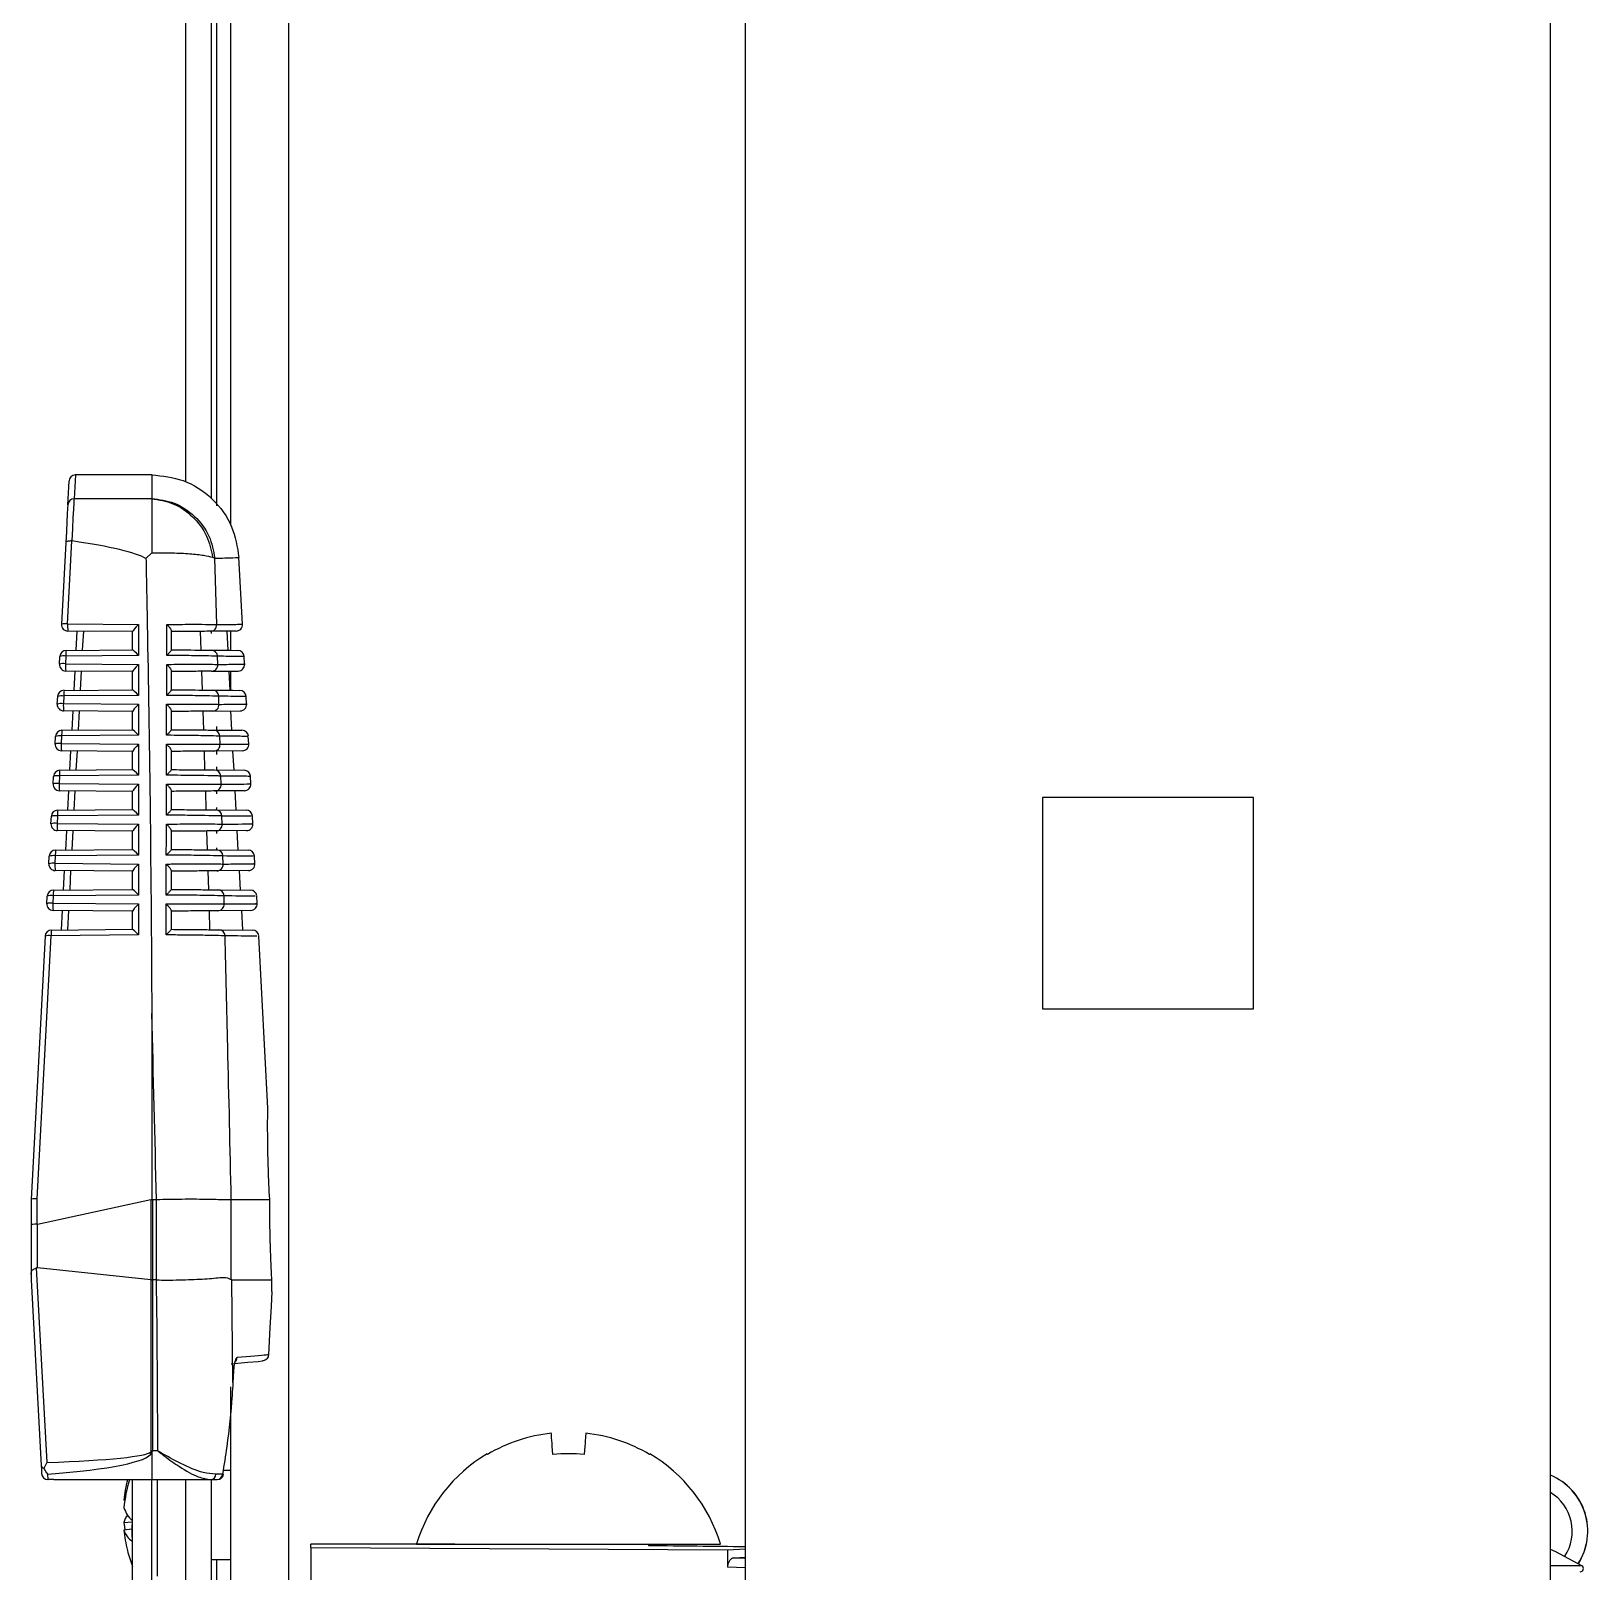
# Model space of a CAD drawing. Extents: x 11 to 120, y 2 to 94.
# Drawn here: x 89.177 to 91.594, y 43.901 to 46.293 of the extents above; entities that cross this region are included whole.
import ezdxf

# ---------------------------------------------------------------- set-up
doc = ezdxf.new("R2010")
doc.units = 0
doc.header["$MEASUREMENT"] = 0
doc.layers.add('OBJECT', color=7, linetype='CONTINUOUS')

msp = doc.modelspace()

# ---------------------------------------------------------------- linework, layer by layer
at = {"layer": 'OBJECT'}
for p, q in [((89.4163, 50.1389), (89.4163, 45.5926)), ((89.4563, 50.1389), (89.4563, 45.5674)), ((89.4863, 50.0489), (89.4863, 45.5258)), ((89.5763, 50.0489), (89.5763, 43.7039)), ((89.4651, 45.5558), (89.4651, 49.6949)), ((90.2863, 39.7263), (90.2863, 48.6989)), ((91.5363, 39.7263), (91.5363, 48.6989)), ((89.3646, 45.6039), (89.2456, 45.6039)), ((89.3642, 45.5668), (89.2437, 45.5668)), ((89.3642, 45.5673), (89.3642, 45.5668)), ((89.2306, 45.4989), (89.2239, 45.3719)), ((89.2333, 45.3726), (89.2401, 45.5013)), ((89.2401, 45.5013), (89.2405, 45.5013)), ((89.3642, 45.4831), (89.3551, 45.474)), ((89.4586, 45.4759), (89.462, 45.4745)), ((89.4649, 45.3716), (89.462, 45.4745)), ((89.5049, 45.3719), (89.4995, 45.4759)), ((89.2333, 45.3726), (89.3437, 45.3717)), ((89.3342, 45.3605), (89.2338, 45.3614)), ((89.2468, 45.3315), (89.2484, 45.3613)), ((89.2578, 45.3612), (89.2562, 45.3316)), ((89.3342, 45.3323), (89.3342, 45.3607)), ((89.3437, 45.3717), (89.3437, 45.3236)), ((89.3942, 45.3618), (89.3942, 45.332)), ((89.4408, 45.3319), (89.4399, 45.3609)), ((89.4563, 45.3611), (89.4563, 45.3574)), ((89.4805, 45.3613), (89.482, 45.3315)), ((89.4863, 45.3613), (89.4863, 45.3315)), ((89.2311, 45.3314), (89.3342, 45.3323)), ((89.2206, 45.31), (89.2212, 45.3219)), ((89.2307, 45.3226), (89.2301, 45.3107)), ((89.2301, 45.3107), (89.3437, 45.3097)), ((89.3437, 45.3236), (89.2307, 45.3226)), ((89.3437, 45.3097), (89.3437, 45.2616)), ((89.4667, 45.3096), (89.4663, 45.3223)), ((89.5082, 45.31), (89.5075, 45.3219)), ((89.3342, 45.2985), (89.2305, 45.2994)), ((89.2435, 45.2695), (89.2451, 45.2993)), ((89.2545, 45.2992), (89.2529, 45.2696)), ((89.3342, 45.2703), (89.3342, 45.2987)), ((89.3942, 45.2997), (89.3942, 45.27)), ((89.4428, 45.2699), (89.4419, 45.2989)), ((89.457, 45.2991), (89.4983, 45.2994)), ((89.4837, 45.2993), (89.4853, 45.2695)), ((89.4863, 45.2993), (89.4863, 45.2695)), ((89.2173, 45.248), (89.218, 45.2599)), ((89.2274, 45.2606), (89.2268, 45.2487)), ((89.3437, 45.2616), (89.2274, 45.2606)), ((89.2279, 45.2693), (89.3342, 45.2703)), ((89.4684, 45.2476), (89.468, 45.2602)), ((89.5114, 45.248), (89.5108, 45.2599)), ((89.2268, 45.2487), (89.3437, 45.2477)), ((89.3342, 45.2365), (89.2272, 45.2375)), ((89.2402, 45.2075), (89.2418, 45.2373)), ((89.2512, 45.2373), (89.2497, 45.2075)), ((89.3342, 45.2083), (89.3342, 45.2367)), ((89.3437, 45.2477), (89.3437, 45.1996)), ((89.3942, 45.2376), (89.3942, 45.2081)), ((89.4448, 45.2078), (89.4438, 45.237)), ((89.4587, 45.2371), (89.5015, 45.2375)), ((89.4885, 45.2073), (89.487, 45.2375)), ((89.4651, 45.2077), (89.4651, 45.2133)), ((89.2141, 45.186), (89.2147, 45.1978)), ((89.2241, 45.1985), (89.2235, 45.1867)), ((89.3437, 45.1996), (89.2241, 45.1985)), ((89.2246, 45.2073), (89.3342, 45.2083)), ((89.4701, 45.1856), (89.4697, 45.1982)), ((89.5147, 45.1861), (89.514, 45.1979)), ((89.2235, 45.1867), (89.3437, 45.1857)), ((89.3342, 45.1745), (89.224, 45.1755)), ((89.237, 45.1454), (89.2385, 45.1754)), ((89.248, 45.1753), (89.2464, 45.1455)), ((89.3342, 45.1463), (89.3342, 45.1747)), ((89.3437, 45.1857), (89.3437, 45.1376)), ((89.3942, 45.1755), (89.3942, 45.1461)), ((89.4467, 45.1458), (89.4458, 45.175)), ((89.5048, 45.1755), (89.4604, 45.1751)), ((89.4651, 45.1696), (89.4651, 45.1751)), ((89.4918, 45.1452), (89.4902, 45.1755)), ((89.2213, 45.1453), (89.3342, 45.1463)), ((89.4617, 45.1457), (89.5074, 45.1453)), ((89.4651, 45.1457), (89.4651, 45.1505)), ((89.2108, 45.124), (89.2114, 45.1358)), ((89.2209, 45.1365), (89.2203, 45.1247)), ((89.2203, 45.1247), (89.3437, 45.1237)), ((89.3437, 45.1376), (89.2209, 45.1365)), ((89.3437, 45.1237), (89.3437, 45.0756)), ((89.4718, 45.1236), (89.4714, 45.1362)), ((89.5179, 45.1241), (89.5173, 45.1359)), ((89.3342, 45.1125), (89.2207, 45.1135)), ((89.2337, 45.0834), (89.2353, 45.1134)), ((89.2447, 45.1133), (89.2431, 45.0835)), ((89.3342, 45.0843), (89.3342, 45.1127)), ((89.3942, 45.1135), (89.3942, 45.0841)), ((89.4487, 45.0838), (89.4478, 45.113)), ((89.508, 45.1135), (89.4621, 45.1131)), ((89.4651, 45.1085), (89.4651, 45.1131)), ((89.4951, 45.0832), (89.4935, 45.1136)), ((91.0753, 45.1029), (90.7473, 45.1029)), ((90.7473, 45.1029), (90.7473, 44.7749)), ((91.0753, 44.7749), (91.0753, 45.1029)), ((89.2075, 45.0621), (89.2081, 45.0738)), ((89.2176, 45.0745), (89.217, 45.0628)), ((89.3437, 45.0756), (89.2176, 45.0745)), ((89.218, 45.0833), (89.3342, 45.0843)), ((89.4634, 45.0837), (89.5106, 45.0833)), ((89.4651, 45.0837), (89.4651, 45.0876)), ((89.4734, 45.0617), (89.4731, 45.0742)), ((89.5212, 45.0622), (89.5205, 45.0739)), ((89.217, 45.0628), (89.3437, 45.0617)), ((89.3342, 45.0505), (89.2174, 45.0515)), ((89.2304, 45.0214), (89.232, 45.0514)), ((89.2414, 45.0513), (89.2398, 45.0215)), ((89.3342, 45.0223), (89.3342, 45.0507)), ((89.3437, 45.0617), (89.3437, 45.0136)), ((89.3942, 45.0514), (89.3942, 45.0221)), ((89.4506, 45.0218), (89.4497, 45.051)), ((89.5113, 45.0516), (89.4637, 45.0511)), ((89.4651, 45.0473), (89.4651, 45.0511)), ((89.4983, 45.0212), (89.4967, 45.0516)), ((89.2148, 45.0212), (89.3342, 45.0223)), ((89.465, 45.0217), (89.5139, 45.0212)), ((89.4651, 45.0217), (89.4651, 45.025)), ((89.2042, 45.0001), (89.2049, 45.0118)), ((89.2143, 45.0125), (89.2137, 45.0008)), ((89.2137, 45.0008), (89.3437, 44.9997)), ((89.3437, 45.0136), (89.2143, 45.0125)), ((89.3437, 44.9997), (89.3437, 44.9516)), ((89.475, 44.9997), (89.4747, 45.0122)), ((89.5244, 45.0002), (89.5238, 45.0119)), ((89.3342, 44.9885), (89.2141, 44.9896)), ((89.2271, 44.9593), (89.2287, 44.9894)), ((89.2381, 44.9894), (89.2366, 44.9594)), ((89.3342, 44.9603), (89.3342, 44.9887)), ((89.3942, 44.9893), (89.3942, 44.9602)), ((89.4525, 44.9598), (89.4516, 44.989)), ((89.5145, 44.9896), (89.4653, 44.9891)), ((89.5, 44.9895), (89.5016, 44.9593)), ((89.201, 44.9381), (89.2016, 44.9497)), ((89.211, 44.9504), (89.2104, 44.9388)), ((89.3437, 44.9516), (89.211, 44.9504)), ((89.2115, 44.9592), (89.3342, 44.9603)), ((89.4666, 44.9596), (89.5172, 44.9592)), ((89.4766, 44.9377), (89.4763, 44.9502)), ((89.5277, 44.9382), (89.527, 44.9499)), ((89.2104, 44.9388), (89.3437, 44.9377)), ((89.3342, 44.9265), (89.2109, 44.9276)), ((89.2239, 44.8973), (89.2254, 44.9275)), ((89.2349, 44.9274), (89.2333, 44.8974)), ((89.3342, 44.8983), (89.3342, 44.9267)), ((89.3437, 44.9377), (89.3437, 44.8896)), ((89.3942, 44.9273), (89.3942, 44.8982)), ((89.4544, 44.8978), (89.4535, 44.927)), ((89.5178, 44.9276), (89.4669, 44.9272)), ((89.5032, 44.9275), (89.5048, 44.8973)), ((89.2082, 44.8972), (89.3342, 44.8983)), ((89.4682, 44.8976), (89.5204, 44.8972)), ((89.1983, 44.8877), (89.1767, 44.4789)), ((89.1862, 44.4799), (89.2078, 44.8884)), ((89.3437, 44.8896), (89.2078, 44.8884)), ((89.5443, 44.6204), (89.5303, 44.8879)), ((89.3642, 44.7675), (89.3642, 44.479)), ((90.7473, 44.7749), (91.0753, 44.7749)), ((89.1767, 44.4789), (89.1767, 44.4397)), ((89.1767, 44.4789), (89.1767, 44.4789)), ((89.1862, 44.4403), (89.1862, 44.4799)), ((89.1865, 44.4404), (89.3627, 44.4786)), ((89.3627, 44.4786), (89.3627, 44.3541)), ((89.3658, 44.4789), (89.371, 44.4789)), ((89.3658, 44.3539), (89.3658, 44.4789)), ((89.371, 44.4789), (89.371, 44.3539)), ((89.4876, 44.3544), (89.4876, 44.4789)), ((89.4876, 44.4789), (89.4876, 44.4789)), ((89.4876, 44.4789), (89.5472, 44.4789)), ((89.1767, 44.4397), (89.1767, 44.3622)), ((89.1865, 44.3727), (89.1865, 44.4404)), ((89.2015, 44.0704), (89.1851, 44.3725)), ((89.3627, 44.3541), (89.1865, 44.3727)), ((89.1767, 44.3622), (89.1767, 44.3539)), ((89.1767, 44.3539), (89.1924, 44.0656)), ((89.3634, 44.0884), (89.3634, 44.354)), ((89.3634, 44.354), (89.365, 44.3539)), ((89.365, 44.3539), (89.365, 44.0884)), ((89.371, 44.3539), (89.3658, 44.3539)), ((89.4882, 44.3539), (89.4876, 44.3544)), ((89.4901, 44.1947), (89.4882, 44.3539)), ((89.4882, 44.3539), (89.5506, 44.3539)), ((89.5508, 44.3361), (89.5508, 44.3361)), ((89.5454, 44.2375), (89.5454, 44.2376)), ((89.4911, 44.2128), (89.4901, 44.1947)), ((89.4863, 44.188), (89.4863, 43.8613)), ((89.3642, 44.0853), (89.3642, 44.0439)), ((89.3735, 44.0884), (89.365, 44.0884)), ((89.8848, 44.084), (89.8856, 44.083)), ((89.203, 44.044), (89.2026, 44.0523)), ((89.474, 44.0525), (89.4634, 44.0522)), ((89.4863, 44.0579), (89.4748, 44.0579)), ((89.212, 44.0439), (89.203, 44.044)), ((89.212, 44.0439), (89.3642, 44.0439)), ((89.3342, 43.8624), (89.3342, 44.0439)), ((89.3642, 44.0439), (89.4559, 44.0439)), ((89.3642, 43.8624), (89.3642, 44.0439)), ((89.373, 43.8939), (89.373, 44.0439)), ((89.4163, 44.0439), (89.4163, 43.8789)), ((89.4559, 44.0439), (89.4656, 44.0439)), ((89.4563, 44.0439), (89.4563, 43.8775)), ((89.3223, 44.0121), (89.3209, 44.0122)), ((89.3209, 43.9775), (89.3335, 43.9783)), ((89.3331, 43.9671), (89.3209, 43.9656)), ((89.6113, 43.9386), (89.6113, 43.9439)), ((89.6113, 43.9386), (90.258, 43.9346)), ((89.6113, 43.9386), (89.6113, 43.8772)), ((89.7753, 43.9439), (90.2473, 43.9439)), ((89.8863, 43.9439), (89.8863, 43.9432)), ((90.1363, 43.9412), (90.1363, 43.9439)), ((90.258, 43.9346), (90.2863, 43.9365)), ((90.258, 43.9346), (90.2584, 43.9077)), ((89.4563, 43.9199), (89.4863, 43.9199)), ((89.4651, 43.8748), (89.4651, 43.9199)), ((90.2863, 43.907), (90.2584, 43.9077)), ((90.2682, 43.9222), (90.2863, 43.9234)), ((90.2682, 43.9222), (90.2863, 43.9217)), ((91.5852, 43.9099), (91.5363, 43.9099))]:
    msp.add_line(p, q, dxfattribs=at)
at = {"layer": 'OBJECT', "flags": 128}
for points in [[(89.2456, 45.6039), (89.2451, 45.5946), (89.2437, 45.5668)], [(89.2337, 45.5575), (89.2351, 45.5852), (89.2356, 45.5944)], [(89.2337, 45.5575), (89.2334, 45.5521), (89.2329, 45.5431), (89.2323, 45.531), (89.2315, 45.5161), (89.2306, 45.4989)], [(89.2405, 45.5013), (89.2414, 45.5205), (89.2422, 45.5371), (89.2429, 45.5507), (89.2434, 45.5607), (89.2437, 45.5668)], [(89.495, 45.3614), (89.495, 45.3614), (89.485, 45.3613), (89.4552, 45.3611)], [(89.4566, 45.3317), (89.4874, 45.3315), (89.4976, 45.3314)], [(89.4583, 45.2697), (89.4902, 45.2694), (89.5009, 45.2693)], [(89.46, 45.2077), (89.4882, 45.2075), (89.5024, 45.2073), (89.5041, 45.2073)], [(89.5508, 44.3361), (89.5495, 44.3128), (89.5477, 44.28), (89.5454, 44.2376)], [(89.4876, 44.2239), (89.5132, 44.2261), (89.5295, 44.2275), (89.5363, 44.2281)], [(89.4904, 44.1947), (89.491, 44.2074), (89.4913, 44.2128)], [(89.4911, 44.2128), (89.4913, 44.2128), (89.4913, 44.2128)], [(89.4901, 44.1947), (89.4904, 44.1947), (89.4904, 44.1947)], [(89.987, 44.083), (89.9865, 44.0894), (89.9861, 44.0952), (89.9857, 44.1003), (89.9854, 44.1048), (89.9851, 44.1086), (89.9849, 44.1117), (89.9847, 44.1142), (89.9846, 44.116)], [(90.0381, 44.116), (90.038, 44.1142), (90.0378, 44.1117), (90.0376, 44.1086), (90.0373, 44.1048), (90.037, 44.1003), (90.0366, 44.0952), (90.0361, 44.0894), (90.0357, 44.083)], [(90.1371, 44.083), (90.1374, 44.0835), (90.1377, 44.0838), (90.1378, 44.0839), (90.1378, 44.084)], [(89.1924, 44.0656), (89.1927, 44.0594), (89.1929, 44.0552), (89.193, 44.0534)], [(89.3209, 43.9775), (89.3216, 43.9705), (89.3223, 43.9658)], [(91.5852, 43.9099), (91.5449, 43.9317), (91.5363, 43.9355)]]:
    msp.add_lwpolyline(points, dxfattribs=at)
at = {"layer": 'OBJECT'}
for centre, radius, start, end in [((89.2456, 45.5939), 0.01, 93.5738, 176.9774), ((89.2436, 45.5569), 0.00991, 89.4445, 176.5304), ((89.2301, 45.3525), 0.0204, 80.7206, 107.617), ((89.2339, 45.3714), 0.01, 176.9774, 269.5), ((89.2878, 45.3691), 0.0545, 176.3176, 188.1348), ((89.455, 45.371), 0.00992, 271.0607, 3.4958), ((89.4949, 45.3714), 0.01, 270.5, 3.0138), ((89.2268, 45.2905), 0.0204, 80.7219, 107.6158), ((89.2306, 45.3094), 0.01, 176.9774, 269.5), ((89.2312, 45.3214), 0.01, 90.5, 176.9774), ((89.2274, 45.3025), 0.0204, 80.7211, 107.6171), ((89.2845, 45.3071), 0.0545, 176.3175, 188.1349), ((89.2716, 45.325), 0.041, 171.0023, 183.3132), ((89.4564, 45.3218), 0.00989, 2.412, 88.9985), ((89.4568, 45.309), 0.00992, 271.0803, 3.514), ((89.4976, 45.3214), 0.01, 3.2409, 89.5), ((89.4982, 45.3094), 0.01, 270.5, 3.317), ((89.2279, 45.2594), 0.01, 90.5, 176.9774), ((89.2241, 45.2404), 0.0204, 80.7203, 107.6175), ((89.2684, 45.2629), 0.041, 171.0005, 183.3131), ((89.4582, 45.2598), 0.00989, 2.3914, 88.98), ((89.5008, 45.2593), 0.01, 3.6143, 89.5), ((89.2235, 45.2285), 0.0204, 80.7215, 107.6164), ((89.2273, 45.2475), 0.01, 176.9774, 269.5), ((89.2812, 45.2452), 0.0545, 176.3175, 188.1349), ((89.4585, 45.247), 0.00991, 271.1017, 3.5324), ((89.5014, 45.2475), 0.01, 270.5, 3.6897), ((89.2247, 45.1973), 0.01, 90.5, 176.9774), ((89.2209, 45.1784), 0.0204, 80.7217, 107.616), ((89.2651, 45.2009), 0.041, 170.999, 183.3164), ((89.4599, 45.1978), 0.00989, 2.371, 88.9615), ((89.5041, 45.1973), 0.01, 3.9863, 89.5), ((89.224, 45.1855), 0.01, 176.9774, 269.5), ((89.2202, 45.1666), 0.0204, 80.7212, 107.6164), ((89.2779, 45.1832), 0.0545, 176.3175, 188.1349), ((89.4602, 45.185), 0.00991, 271.1229, 3.5509), ((89.5047, 45.1855), 0.01, 270.5, 4.0611), ((89.2214, 45.1353), 0.01, 90.5, 176.9774), ((89.2618, 45.1389), 0.041, 171.0005, 183.313), ((89.4615, 45.1358), 0.00988, 2.3487, 88.9431), ((89.5073, 45.1353), 0.01, 4.357, 89.5), ((89.217, 45.1046), 0.0204, 80.7211, 107.6166), ((89.2208, 45.1235), 0.01, 176.9774, 269.5), ((89.2176, 45.1164), 0.0204, 80.721, 107.6167), ((89.2747, 45.1212), 0.0545, 176.3175, 188.1349), ((89.4619, 45.123), 0.00991, 271.1442, 3.5702), ((89.5079, 45.1235), 0.01, 270.5, 4.4312), ((89.2181, 45.0733), 0.01, 90.5, 176.9774), ((89.2143, 45.0543), 0.0204, 80.7213, 107.6163), ((89.2585, 45.0769), 0.041, 170.999, 183.3164), ((89.4632, 45.0738), 0.00988, 2.3277, 88.9233), ((89.5106, 45.0733), 0.01, 4.7262, 89.5), ((89.2137, 45.0426), 0.0204, 80.7214, 107.6165), ((89.2175, 45.0615), 0.01, 176.9774, 269.5), ((89.2714, 45.0593), 0.0545, 176.3202, 188.1337), ((89.4635, 45.061), 0.00991, 271.1661, 3.5889), ((89.5112, 45.0615), 0.01, 270.5, 4.7997), ((89.2148, 45.0112), 0.01, 90.5, 176.9774), ((89.2553, 45.0148), 0.041, 171.0022, 183.3132), ((89.4648, 45.0118), 0.00988, 2.3058, 88.9035), ((89.5138, 45.0112), 0.01, 5.0939, 89.5), ((89.2104, 44.9807), 0.0204, 80.7214, 107.6164), ((89.2142, 44.9996), 0.01, 176.9774, 269.5), ((89.211, 44.9923), 0.0204, 80.7211, 107.6167), ((89.2681, 44.9973), 0.0545, 176.3202, 188.1337), ((89.4651, 44.999), 0.0099, 271.188, 3.6078), ((89.5144, 44.9996), 0.01, 270.5, 5.1668), ((89.2116, 44.9492), 0.01, 90.5, 176.9774), ((89.2078, 44.9303), 0.0204, 80.7214, 107.6164), ((89.252, 44.9528), 0.041, 171.0006, 183.313), ((89.4664, 44.9498), 0.00987, 2.2835, 88.8842), ((89.5171, 44.9492), 0.01, 5.4601, 89.5), ((89.2071, 44.9187), 0.0204, 80.7214, 107.6164), ((89.211, 44.9376), 0.01, 176.9774, 269.5), ((89.2649, 44.9353), 0.0545, 176.3202, 188.1337), ((89.4667, 44.9371), 0.0099, 271.2102, 3.6279), ((89.5177, 44.9376), 0.01, 270.5, 5.5324), ((89.2083, 44.8872), 0.01, 90.5, 176.9774), ((89.2487, 44.8908), 0.041, 170.999, 183.3164), ((89.468, 44.8878), 0.00987, 2.2599, 88.8652), ((89.5203, 44.8872), 0.01, 5.8247, 89.5), ((89.2045, 44.8683), 0.0204, 80.7211, 107.6167), ((89.4864, 44.2337), 0.0101, 318.8477, 357.3899), ((90.0113, 43.8705), 0.2469, 96.217, 120.6029), ((90.0114, 43.8705), 0.2469, 59.397, 83.783), ((89.4542, 44.18), 0.1305, 225.4916, 226.455), ((89.365, 44.2042), 0.1159, 269.2184, 269.9988), ((90.0113, 43.8723), 0.2466, 120.8571, 163.1157), ((90.0113, 43.7748), 0.3092, 85.4885, 94.5115), ((90.0113, 43.8723), 0.2466, 16.8843, 59.1429), ((89.203, 44.054), 0.01, 183.1059, 269.191), ((89.203, 44.054), 0.00999, 183.1446, 270.05), ((89.4549, 44.0524), 0.00857, 277.2305, 358.6399), ((89.4649, 44.0529), 0.00906, 274.3619, 357.1853), ((89.4656, 44.0539), 0.01, 270, 350.7454), ((89.4762, 44.0634), 0.0111, 258.5186, 266.3385), ((89.2029, 44.0446), 0.000648, 269.2043, 281.769), ((89.5236, 43.9824), 0.2035, 162.4081, 174.9558), ((89.5163, 43.995), 0.1962, 165.615, 174.9746), ((91.5003, 43.9639), 0.0941, 327.4768, 67.5069), ((91.5003, 43.9639), 0.0939, 327.4744, 67.4564), ((91.5003, 43.9639), 0.07, 326.3557, 59.0503), ((89.363, 44.0131), 0.044, 196.9537, 228.1954), ((89.3548, 43.9684), 0.0352, 144.331, 164.9778), ((89.5744, 43.9641), 0.2413, 176.1519, 183.8481), ((89.3538, 43.9759), 0.0345, 197.4615, 234.2794), ((89.5163, 43.9828), 0.1962, 185.0254, 194.3849), ((89.5401, 43.9889), 0.2208, 194.3896, 201.1548), ((89.6113, -6.7161), 50.66, 89.68898, 90), ((89.6113, -6.7161), 50.66, 89.23656, 89.40622), ((91.5825, 43.9057), 0.005, 270, 57.4319)]:
    msp.add_arc(centre, radius, start, end, dxfattribs=at)
for centre, major_axis, ratio, start_param, end_param in [((87.0745, 45.4488), (2.2897, 0.0147), 0.052015, 0.088802, 0.329915), ((89.3442, 45.3704), (0.00996, 0.00988), 0.087934, 1.536206, 3.054643), ((89.3442, 45.3224), (0.00999, -0.00991), 0.035372, 1.658206, 3.106542), ((89.3442, 45.3084), (0.00996, 0.00988), 0.087934, 1.536206, 3.054643), ((89.3442, 45.2604), (0.00999, -0.00991), 0.035372, 1.658206, 3.106542), ((89.3442, 45.2464), (0.00996, 0.00988), 0.087934, 1.536206, 3.054643), ((89.3442, 45.1984), (0.00999, -0.00991), 0.035372, 1.658206, 3.106542), ((89.3442, 45.1844), (0.00996, 0.00988), 0.087934, 1.536206, 3.054643), ((89.3442, 45.1364), (0.00999, -0.00991), 0.035372, 1.658206, 3.106542), ((89.3442, 45.1224), (0.00996, 0.00988), 0.087934, 1.536206, 3.054643), ((89.3442, 45.0744), (0.00999, -0.00991), 0.035372, 1.658206, 3.106542), ((89.3442, 45.0604), (0.00996, 0.00988), 0.087934, 1.536206, 3.054643), ((89.3442, 45.0124), (0.00999, -0.00991), 0.035372, 1.658206, 3.106542), ((89.3442, 44.9984), (0.00996, 0.00988), 0.087934, 1.536206, 3.054643), ((89.3442, 44.9504), (0.00999, -0.00991), 0.035372, 1.658206, 3.106542), ((89.3442, 44.9364), (0.00996, 0.00988), 0.087934, 1.536206, 3.054643), ((89.3442, 44.8884), (0.00999, -0.00991), 0.035372, 1.658206, 3.106542), ((87.3017, 40.4606), (0, 19.0675), 0.111038, 4.924724, 4.940236), ((89.1867, 44.4786), (0.01, -0.00026), 0.120424, 1.626333, 3.138416), ((89.3658, 45.4569), (0.0064, 0.9787), 0.122438, 3.168969, 3.182058), ((89.3658, 45.4562), (0, 0.9773), 0.122785, 3.128502, 3.141593), ((89.371, 45.4562), (0, 0.9773), 0.122785, 3.141593, 3.144933), ((89.1867, 44.4397), (0.01, 0), 0.061163, 1.623156, 3.141593), ((89.1867, 44.5219), (0.0005, 0.0816), 0.122438, 3.142789, 3.168969), ((89.1867, 44.3353), (-0.0006, 0.0374), 0.267094, 6.250695, 6.391296), ((89.3658, 43.9057), (-0.007, 0.4485), 0.267094, 6.244178, 6.250695), ((89.3658, 43.9061), (0, 0.4478), 0.267949, 0, 0.006511), ((89.371, 43.9061), (0, 0.4478), 0.267949, 6.278981, 6.283185), ((87.3017, 43.9961), (0, 7.8848), 0.262774, 4.724089, 4.75778), ((88.7939, 44.0961), (0.5695, -0.0078), 0.050872, 5.510552, 6.231217), ((88.7955, 44.1039), (0.5695, -0.0157), 0.101686, 5.511659, 6.233323), ((88.7939, 44.0961), (0.5695, -0.0078), 0.050872, 6.231217, 6.283881), ((88.7955, 44.1039), (0.5695, -0.0157), 0.101686, 6.233323, 6.285987)]:
    msp.add_ellipse(centre, major_axis=major_axis, ratio=ratio, start_param=start_param, end_param=end_param, dxfattribs=at)
for points, knots in [([(89.3642, 45.6039), (89.3642, 45.6024), (89.3642, 45.5993), (89.3642, 45.578), (89.3642, 45.5673)], [0, 0, 0, 0, 0.5, 1, 1, 1, 1]), ([(89.3642, 45.6039), (89.3807, 45.6021), (89.415, 45.5985), (89.4597, 45.569), (89.4914, 45.526), (89.4969, 45.4919), (89.4995, 45.4755)], [0, 0, 0, 0, 0.240773, 0.5, 0.759227, 1, 1, 1, 1]), ([(89.3642, 45.5673), (89.3759, 45.5657), (89.4003, 45.5624), (89.4321, 45.541), (89.4552, 45.5103), (89.4598, 45.4862), (89.462, 45.4745)], [0, 0, 0, 0, 0.24117, 0.5, 0.75883, 1, 1, 1, 1]), ([(89.3642, 45.5668), (89.3642, 45.564), (89.3642, 45.5583), (89.3642, 45.5391), (89.3642, 45.514), (89.3642, 45.4934), (89.3642, 45.4831)], [0, 0, 0, 0, 0.25, 0.5, 0.75, 1, 1, 1, 1]), ([(89.3642, 45.5668), (89.3754, 45.5651), (89.3984, 45.5615), (89.4287, 45.5404), (89.4512, 45.5106), (89.4562, 45.4872), (89.4586, 45.4759)], [0, 0, 0, 0, 0.2415611, 0.4999999, 0.7584385, 1, 1, 1, 1]), ([(89.2401, 45.5013), (89.239, 45.5013), (89.2368, 45.5013), (89.2339, 45.501), (89.2318, 45.5003), (89.2308, 45.4996), (89.2306, 45.4991), (89.2306, 45.4989), (89.2306, 45.4989)], [0, 0, 0, 0, 0.219278, 0.438506, 0.659243, 0.882986, 0.985831, 1, 1, 1, 1]), ([(89.3642, 45.4831), (89.3749, 45.4831), (89.3963, 45.4831), (89.4239, 45.4816), (89.4463, 45.4793), (89.4545, 45.477), (89.4586, 45.4759)], [0, 0, 0, 0, 0.2500001, 0.4999998, 0.7500003, 1, 1, 1, 1]), ([(89.3551, 45.474), (89.3552, 45.4683), (89.3558, 45.4399), (89.358, 45.3205), (89.362, 45.0907), (89.3634, 44.8836), (89.3642, 44.7675)], [0, 0, 0, 0, 0.024148, 0.120739, 0.507103, 1, 1, 1, 1]), ([(89.462, 45.4745), (89.4728, 45.4748), (89.4947, 45.4754), (89.4979, 45.4755), (89.4995, 45.4755)], [0, 0, 0, 0, 0.496376, 1, 1, 1, 1]), ([(89.3874, 45.3236), (89.3875, 45.3302), (89.3875, 45.3462), (89.3875, 45.3623), (89.3876, 45.3717)], [0, 0, 0, 0, 0.412317, 1, 1, 1, 1]), ([(89.3876, 45.3717), (89.3898, 45.3717), (89.3983, 45.3718), (89.4182, 45.3719), (89.4434, 45.3719), (89.4593, 45.3718), (89.4637, 45.3716), (89.4649, 45.3716)], [0, 0, 0, 0, 0.057677, 0.219413, 0.543377, 0.867764, 1, 1, 1, 1]), ([(89.3876, 45.3717), (89.3876, 45.3717), (89.3879, 45.3713), (89.3896, 45.3696), (89.3919, 45.3669), (89.3939, 45.3637), (89.3941, 45.3624), (89.3942, 45.3618)], [0, 0, 0, 0, 0.008656, 0.099994, 0.471209, 0.763081, 1, 1, 1, 1]), ([(89.4552, 45.3611), (89.4516, 45.361), (89.4445, 45.361), (89.4216, 45.3608), (89.4025, 45.3606), (89.3942, 45.3605)], [0, 0, 0, 0, 0.361189, 0.722456, 1, 1, 1, 1]), ([(89.4649, 45.3716), (89.4662, 45.3716), (89.4724, 45.3716), (89.4956, 45.3719), (89.5008, 45.3719), (89.5049, 45.3719)], [0, 0, 0, 0, 0.047591, 0.237986, 1, 1, 1, 1]), ([(89.3942, 45.3323), (89.4049, 45.3322), (89.4262, 45.332), (89.4476, 45.3318), (89.4538, 45.3318), (89.4566, 45.3317)], [0, 0, 0, 0, 0.352894, 0.705727, 1, 1, 1, 1]), ([(89.3873, 45.2616), (89.3873, 45.2682), (89.3873, 45.2842), (89.3874, 45.3003), (89.3874, 45.3097)], [0, 0, 0, 0, 0.412356, 1, 1, 1, 1]), ([(89.3942, 45.332), (89.3941, 45.3316), (89.3938, 45.3308), (89.3918, 45.3282), (89.3895, 45.3256), (89.3878, 45.324), (89.3875, 45.3236), (89.3874, 45.3236)], [0, 0, 0, 0, 0.229447, 0.521601, 0.905448, 0.991712, 1, 1, 1, 1]), ([(89.4663, 45.3223), (89.4647, 45.3223), (89.4598, 45.3226), (89.4421, 45.323), (89.4167, 45.3233), (89.3974, 45.3235), (89.3897, 45.3236), (89.3874, 45.3236)], [0, 0, 0, 0, 0.16013, 0.483001, 0.805363, 0.942123, 1, 1, 1, 1]), ([(89.3874, 45.3097), (89.3897, 45.3097), (89.3983, 45.3098), (89.4184, 45.3099), (89.4439, 45.3099), (89.4606, 45.3098), (89.4652, 45.3096), (89.4667, 45.3096)], [0, 0, 0, 0, 0.057936, 0.217495, 0.537029, 0.856977, 1, 1, 1, 1]), ([(89.3874, 45.3097), (89.3874, 45.3097), (89.3879, 45.3092), (89.3896, 45.3075), (89.3919, 45.3047), (89.3939, 45.3016), (89.3941, 45.3003), (89.3942, 45.2997)], [0, 0, 0, 0, 0.008544, 0.122922, 0.485789, 0.769314, 1, 1, 1, 1]), ([(89.5073, 45.3219), (89.5057, 45.3219), (89.5026, 45.3219), (89.4785, 45.3222), (89.4663, 45.3223)], [0, 0, 0, 0, 0.490665, 1, 1, 1, 1]), ([(89.4667, 45.3096), (89.4679, 45.3096), (89.4743, 45.3097), (89.4969, 45.3099), (89.5131, 45.31), (89.5079, 45.31), (89.5078, 45.31)], [0, 0, 0, 0, 0.046685, 0.233452, 0.98238, 1, 1, 1, 1]), ([(89.457, 45.2991), (89.4533, 45.299), (89.4461, 45.299), (89.4228, 45.2988), (89.4031, 45.2986), (89.3942, 45.2985)], [0, 0, 0, 0, 0.355595, 0.711267, 1, 1, 1, 1]), ([(89.3942, 45.27), (89.3941, 45.2697), (89.3939, 45.2689), (89.3919, 45.2664), (89.3895, 45.2638), (89.3877, 45.2621), (89.3873, 45.2616), (89.3873, 45.2616)], [0, 0, 0, 0, 0.223274, 0.50628, 0.880296, 0.991803, 1, 1, 1, 1]), ([(89.468, 45.2602), (89.4664, 45.2603), (89.4614, 45.2605), (89.4436, 45.2609), (89.4178, 45.2613), (89.3978, 45.2615), (89.3896, 45.2616), (89.3873, 45.2616)], [0, 0, 0, 0, 0.158035, 0.476676, 0.794816, 0.94186, 1, 1, 1, 1]), ([(89.3942, 45.2703), (89.405, 45.2702), (89.4266, 45.27), (89.4488, 45.2698), (89.4553, 45.2697), (89.4583, 45.2697)], [0, 0, 0, 0, 0.347531, 0.695003, 1, 1, 1, 1]), ([(89.5101, 45.2599), (89.5087, 45.2599), (89.5059, 45.2599), (89.481, 45.2601), (89.468, 45.2602)], [0, 0, 0, 0, 0.48119, 1, 1, 1, 1]), ([(89.3871, 45.1996), (89.3871, 45.2062), (89.3872, 45.2222), (89.3872, 45.2383), (89.3872, 45.2477)], [0, 0, 0, 0, 0.4123942, 1, 1, 1, 1]), ([(89.3872, 45.2477), (89.3896, 45.2477), (89.3982, 45.2478), (89.4186, 45.2479), (89.4445, 45.2479), (89.4619, 45.2478), (89.4668, 45.2477), (89.4684, 45.2476)], [0, 0, 0, 0, 0.058199, 0.215687, 0.531014, 0.846742, 1, 1, 1, 1]), ([(89.3872, 45.2477), (89.3873, 45.2477), (89.3878, 45.2471), (89.3896, 45.2453), (89.3919, 45.2425), (89.3939, 45.2394), (89.3941, 45.2382), (89.3942, 45.2376)], [0, 0, 0, 0, 0.008444, 0.1450485, 0.4996938, 0.7752311, 1, 1, 1, 1]), ([(89.4587, 45.2371), (89.455, 45.2371), (89.4477, 45.237), (89.4239, 45.2368), (89.4036, 45.2366), (89.3942, 45.2365)], [0, 0, 0, 0, 0.350316, 0.700707, 1, 1, 1, 1]), ([(89.4684, 45.2476), (89.4697, 45.2476), (89.4761, 45.2477), (89.4993, 45.2479), (89.5161, 45.248), (89.5109, 45.248), (89.5107, 45.248)], [0, 0, 0, 0, 0.045813, 0.2290933, 0.9640323, 1, 1, 1, 1]), ([(89.3942, 45.2081), (89.3941, 45.2077), (89.3939, 45.207), (89.3919, 45.2046), (89.3895, 45.202), (89.3877, 45.2002), (89.3871, 45.1996), (89.3871, 45.1996)], [0, 0, 0, 0, 0.217447, 0.49176, 0.856153, 0.991885, 1, 1, 1, 1]), ([(89.4697, 45.1982), (89.4681, 45.1983), (89.4631, 45.1985), (89.4451, 45.1989), (89.4189, 45.1993), (89.3983, 45.1995), (89.3895, 45.1996), (89.3871, 45.1996)], [0, 0, 0, 0, 0.156042, 0.470658, 0.7847814, 0.9415951, 1, 1, 1, 1]), ([(89.3942, 45.2083), (89.4051, 45.2082), (89.4269, 45.208), (89.45, 45.2078), (89.4568, 45.2077), (89.46, 45.2077)], [0, 0, 0, 0, 0.342466, 0.684875, 1, 1, 1, 1]), ([(89.513, 45.1979), (89.5118, 45.1979), (89.5092, 45.1979), (89.4834, 45.1981), (89.4697, 45.1982)], [0, 0, 0, 0, 0.47204, 1, 1, 1, 1]), ([(89.3869, 45.1376), (89.387, 45.1442), (89.387, 45.1602), (89.387, 45.1763), (89.3871, 45.1857)], [0, 0, 0, 0, 0.41243, 1, 1, 1, 1]), ([(89.3871, 45.1857), (89.3895, 45.1857), (89.3982, 45.1858), (89.4188, 45.1859), (89.445, 45.1859), (89.4632, 45.1858), (89.4683, 45.1857), (89.4701, 45.1856)], [0, 0, 0, 0, 0.058464, 0.213983, 0.525307, 0.837021, 1, 1, 1, 1]), ([(89.3871, 45.1857), (89.3871, 45.1857), (89.3877, 45.1851), (89.3896, 45.1832), (89.392, 45.1803), (89.3939, 45.1773), (89.3941, 45.1761), (89.3942, 45.1755)], [0, 0, 0, 0, 0.008339, 0.166407, 0.512971, 0.780847, 1, 1, 1, 1]), ([(89.4604, 45.1751), (89.4567, 45.1751), (89.4493, 45.175), (89.4251, 45.1748), (89.4041, 45.1746), (89.3942, 45.1745)], [0, 0, 0, 0, 0.3453252, 0.6907257, 1, 1, 1, 1]), ([(89.4701, 45.1856), (89.4714, 45.1856), (89.478, 45.1857), (89.5016, 45.1859), (89.5192, 45.1861), (89.5139, 45.186), (89.5135, 45.186)], [0, 0, 0, 0, 0.044973, 0.224892, 0.946349, 1, 1, 1, 1]), ([(89.3942, 45.1461), (89.3941, 45.1458), (89.3939, 45.1451), (89.392, 45.1427), (89.3895, 45.1401), (89.3876, 45.1383), (89.387, 45.1376), (89.3869, 45.1376)], [0, 0, 0, 0, 0.2119451, 0.4779876, 0.8329682, 0.9919648, 1, 1, 1, 1]), ([(89.3942, 45.1463), (89.4052, 45.1462), (89.4271, 45.146), (89.4511, 45.1458), (89.4582, 45.1457), (89.4617, 45.1457)], [0, 0, 0, 0, 0.337674, 0.675297, 1, 1, 1, 1]), ([(89.3868, 45.0756), (89.3868, 45.0822), (89.3868, 45.0982), (89.3869, 45.1143), (89.3869, 45.1237)], [0, 0, 0, 0, 0.412464, 1, 1, 1, 1]), ([(89.4714, 45.1362), (89.4697, 45.1363), (89.4646, 45.1365), (89.4466, 45.1369), (89.4199, 45.1373), (89.3987, 45.1375), (89.3894, 45.1376), (89.3869, 45.1376)], [0, 0, 0, 0, 0.154143, 0.464926, 0.775223, 0.941325, 1, 1, 1, 1]), ([(89.3869, 45.1237), (89.3894, 45.1237), (89.3982, 45.1238), (89.4189, 45.1239), (89.4455, 45.1239), (89.4644, 45.1238), (89.4698, 45.1237), (89.4718, 45.1236)], [0, 0, 0, 0, 0.058732, 0.212375, 0.519887, 0.827778, 1, 1, 1, 1]), ([(89.3869, 45.1237), (89.3869, 45.1237), (89.3876, 45.123), (89.3896, 45.121), (89.392, 45.1181), (89.3939, 45.1152), (89.3941, 45.114), (89.3942, 45.1135)], [0, 0, 0, 0, 0.0082456, 0.1870161, 0.5256492, 0.7861865, 1, 1, 1, 1]), ([(89.5159, 45.1358), (89.5148, 45.1358), (89.5125, 45.1359), (89.4858, 45.1361), (89.4714, 45.1362)], [0, 0, 0, 0, 0.463197, 1, 1, 1, 1]), ([(89.4718, 45.1236), (89.4731, 45.1237), (89.4798, 45.1237), (89.5039, 45.1239), (89.5222, 45.1241), (89.5169, 45.124), (89.5164, 45.124)], [0, 0, 0, 0, 0.0441627, 0.2208406, 0.9292938, 1, 1, 1, 1]), ([(89.4621, 45.1131), (89.4583, 45.1131), (89.4509, 45.113), (89.4262, 45.1128), (89.4046, 45.1126), (89.3942, 45.1125)], [0, 0, 0, 0, 0.340602, 0.681276, 1, 1, 1, 1]), ([(89.3942, 45.0841), (89.3941, 45.0838), (89.3939, 45.0832), (89.392, 45.0809), (89.3895, 45.0783), (89.3875, 45.0763), (89.3868, 45.0756), (89.3868, 45.0756)], [0, 0, 0, 0, 0.206748, 0.4649308, 0.8107203, 0.9920382, 1, 1, 1, 1]), ([(89.4731, 45.0742), (89.4714, 45.0743), (89.4662, 45.0745), (89.4481, 45.0749), (89.4209, 45.0753), (89.3991, 45.0755), (89.3893, 45.0756), (89.3868, 45.0756)], [0, 0, 0, 0, 0.152333, 0.45946, 0.766109, 0.941053, 1, 1, 1, 1]), ([(89.3942, 45.0843), (89.4053, 45.0842), (89.4274, 45.084), (89.4522, 45.0838), (89.4597, 45.0837), (89.4634, 45.0837)], [0, 0, 0, 0, 0.333137, 0.666224, 1, 1, 1, 1]), ([(89.5187, 45.0738), (89.5178, 45.0738), (89.5158, 45.0738), (89.4882, 45.0741), (89.4731, 45.0742)], [0, 0, 0, 0, 0.454645, 1, 1, 1, 1]), ([(89.3866, 45.0136), (89.3867, 45.0202), (89.3867, 45.0362), (89.3867, 45.0523), (89.3868, 45.0617)], [0, 0, 0, 0, 0.412497, 1, 1, 1, 1]), ([(89.3868, 45.0617), (89.3893, 45.0617), (89.3982, 45.0618), (89.4191, 45.0619), (89.4459, 45.062), (89.4656, 45.0619), (89.4713, 45.0617), (89.4734, 45.0617)], [0, 0, 0, 0, 0.059002, 0.210856, 0.514734, 0.81898, 1, 1, 1, 1]), ([(89.3868, 45.0617), (89.3868, 45.0617), (89.3876, 45.0609), (89.3896, 45.0588), (89.3921, 45.0559), (89.3939, 45.053), (89.3941, 45.0519), (89.3942, 45.0514)], [0, 0, 0, 0, 0.008152, 0.20691, 0.537752, 0.791262, 1, 1, 1, 1]), ([(89.4637, 45.0511), (89.4599, 45.0511), (89.4524, 45.051), (89.4273, 45.0508), (89.4052, 45.0506), (89.3942, 45.0505)], [0, 0, 0, 0, 0.336123, 0.672318, 1, 1, 1, 1]), ([(89.4734, 45.0617), (89.4748, 45.0617), (89.4816, 45.0617), (89.5061, 45.0619), (89.5252, 45.0621), (89.5199, 45.0621), (89.5193, 45.0621)], [0, 0, 0, 0, 0.043381, 0.21693, 0.912835, 1, 1, 1, 1]), ([(89.3942, 45.0221), (89.3941, 45.0219), (89.3939, 45.0213), (89.3921, 45.0191), (89.3895, 45.0164), (89.3875, 45.0144), (89.3867, 45.0136), (89.3866, 45.0136)], [0, 0, 0, 0, 0.201834, 0.452547, 0.789382, 0.992119, 1, 1, 1, 1]), ([(89.3942, 45.0223), (89.4054, 45.0222), (89.4277, 45.022), (89.4533, 45.0218), (89.4611, 45.0217), (89.465, 45.0217)], [0, 0, 0, 0, 0.328833, 0.657619, 1, 1, 1, 1]), ([(89.3865, 44.9516), (89.3865, 44.9582), (89.3865, 44.9742), (89.3866, 44.9903), (89.3866, 44.9997)], [0, 0, 0, 0, 0.412528, 1, 1, 1, 1]), ([(89.4747, 45.0122), (89.473, 45.0123), (89.4677, 45.0125), (89.4495, 45.0129), (89.4219, 45.0133), (89.3996, 45.0135), (89.3892, 45.0136), (89.3866, 45.0136)], [0, 0, 0, 0, 0.150605, 0.454244, 0.757411, 0.940779, 1, 1, 1, 1]), ([(89.3866, 44.9997), (89.3892, 44.9997), (89.3982, 44.9998), (89.4192, 44.9999), (89.4464, 45), (89.4668, 44.9999), (89.4727, 44.9997), (89.475, 44.9997)], [0, 0, 0, 0, 0.059276, 0.209421, 0.509831, 0.810598, 1, 1, 1, 1]), ([(89.3866, 44.9997), (89.3866, 44.9997), (89.3877, 44.9986), (89.3899, 44.9963), (89.3924, 44.9933), (89.3939, 44.9908), (89.3941, 44.9898), (89.3942, 44.9893)], [0, 0, 0, 0, 0.008056, 0.282721, 0.593802, 0.796122, 1, 1, 1, 1]), ([(89.5216, 45.0118), (89.5209, 45.0118), (89.5192, 45.0118), (89.4905, 45.012), (89.4747, 45.0122)], [0, 0, 0, 0, 0.446366, 1, 1, 1, 1]), ([(89.475, 44.9997), (89.4764, 44.9997), (89.4833, 44.9997), (89.5084, 45), (89.5282, 45.0001), (89.5228, 45.0001), (89.5221, 45.0001)], [0, 0, 0, 0, 0.042626, 0.213154, 0.896941, 1, 1, 1, 1]), ([(89.4653, 44.9891), (89.4615, 44.9891), (89.4539, 44.989), (89.4284, 44.9888), (89.4057, 44.9886), (89.3942, 44.9885)], [0, 0, 0, 0, 0.331872, 0.663815, 1, 1, 1, 1]), ([(89.3942, 44.9602), (89.3941, 44.9599), (89.3939, 44.9594), (89.3921, 44.9573), (89.3895, 44.9546), (89.3874, 44.9525), (89.3865, 44.9516), (89.3865, 44.9516)], [0, 0, 0, 0, 0.197188, 0.440794, 0.768917, 0.992189, 1, 1, 1, 1]), ([(89.4763, 44.9502), (89.4745, 44.9502), (89.4693, 44.9505), (89.4509, 44.9509), (89.4229, 44.9513), (89.4, 44.9515), (89.3891, 44.9516), (89.3865, 44.9516)], [0, 0, 0, 0, 0.148954, 0.44926, 0.7491, 0.940502, 1, 1, 1, 1]), ([(89.3942, 44.9603), (89.4055, 44.9602), (89.4279, 44.96), (89.4544, 44.9598), (89.4624, 44.9597), (89.4666, 44.9596)], [0, 0, 0, 0, 0.324748, 0.649448, 1, 1, 1, 1]), ([(89.5245, 44.9498), (89.5239, 44.9498), (89.5225, 44.9498), (89.4929, 44.95), (89.4763, 44.9502)], [0, 0, 0, 0, 0.438348, 1, 1, 1, 1]), ([(89.3863, 44.8896), (89.3863, 44.8962), (89.3864, 44.9122), (89.3864, 44.9283), (89.3864, 44.9377)], [0, 0, 0, 0, 0.412557, 1, 1, 1, 1]), ([(89.3864, 44.9377), (89.389, 44.9377), (89.3981, 44.9378), (89.4194, 44.9379), (89.4468, 44.938), (89.468, 44.9379), (89.4741, 44.9377), (89.4766, 44.9377)], [0, 0, 0, 0, 0.059553, 0.208066, 0.505163, 0.802607, 1, 1, 1, 1]), ([(89.3864, 44.9377), (89.3865, 44.9377), (89.3877, 44.9365), (89.3899, 44.9342), (89.3924, 44.9311), (89.3939, 44.9287), (89.3941, 44.9277), (89.3942, 44.9273)], [0, 0, 0, 0, 0.00798, 0.299101, 0.602916, 0.800704, 1, 1, 1, 1]), ([(89.4669, 44.9272), (89.4631, 44.9271), (89.4554, 44.9271), (89.4295, 44.9268), (89.4062, 44.9266), (89.3942, 44.9265)], [0, 0, 0, 0, 0.327832, 0.655735, 1, 1, 1, 1]), ([(89.4766, 44.9377), (89.478, 44.9377), (89.485, 44.9378), (89.5106, 44.938), (89.5312, 44.9382), (89.5258, 44.9381), (89.525, 44.9381)], [0, 0, 0, 0, 0.041896, 0.209506, 0.881583, 1, 1, 1, 1]), ([(89.3942, 44.8982), (89.3941, 44.898), (89.3939, 44.8975), (89.3921, 44.8954), (89.3895, 44.8927), (89.3874, 44.8906), (89.3864, 44.8896), (89.3863, 44.8896)], [0, 0, 0, 0, 0.1927916, 0.4296444, 0.7493041, 0.9922558, 1, 1, 1, 1]), ([(89.3942, 44.8983), (89.4055, 44.8982), (89.4282, 44.898), (89.4554, 44.8977), (89.4638, 44.8977), (89.4682, 44.8976)], [0, 0, 0, 0, 0.320862, 0.641681, 1, 1, 1, 1]), ([(89.4779, 44.8882), (89.4761, 44.8882), (89.4707, 44.8885), (89.4523, 44.8889), (89.4239, 44.8893), (89.4004, 44.8895), (89.389, 44.8896), (89.3863, 44.8896)], [0, 0, 0, 0, 0.147376, 0.4444961, 0.7411549, 0.9402222, 1, 1, 1, 1]), ([(89.4876, 44.4789), (89.4858, 44.5582), (89.4827, 44.6946), (89.4793, 44.8311), (89.4779, 44.8882)], [0, 0, 0, 0, 0.581449, 1, 1, 1, 1]), ([(89.5273, 44.8877), (89.5269, 44.8877), (89.5259, 44.8877), (89.4953, 44.888), (89.4779, 44.8882)], [0, 0, 0, 0, 0.430575, 1, 1, 1, 1]), ([(89.5472, 44.4789), (89.5464, 44.4949), (89.5449, 44.5268), (89.5441, 44.5697), (89.544, 44.6018), (89.5442, 44.6203), (89.5442, 44.6203), (89.5442, 44.6203)], [0, 0, 0, 0, 0.213189, 0.426374, 0.63981, 0.854211, 1, 1, 1, 1]), ([(89.3714, 44.4789), (89.3849, 44.4792), (89.4118, 44.4797), (89.4475, 44.4796), (89.4749, 44.4788), (89.4834, 44.4789), (89.4876, 44.4789)], [0, 0, 0, 0, 0.253584, 0.507165, 0.760848, 1, 1, 1, 1]), ([(89.5506, 44.3541), (89.5502, 44.3632), (89.5492, 44.3815), (89.5477, 44.4236), (89.5472, 44.4579), (89.5472, 44.4764), (89.5472, 44.4789)], [0, 0, 0, 0, 0.315107, 0.632944, 0.949791, 1, 1, 1, 1]), ([(89.1767, 44.3622), (89.1768, 44.3637), (89.1768, 44.3663), (89.178, 44.3688), (89.1801, 44.3704), (89.1826, 44.3715), (89.1844, 44.3722), (89.1851, 44.3725)], [0, 0, 0, 0, 0.2815028, 0.4771484, 0.6724625, 0.8784612, 1, 1, 1, 1]), ([(89.3715, 44.3539), (89.3767, 44.3538), (89.3953, 44.3536), (89.4263, 44.3545), (89.4584, 44.356), (89.4789, 44.3591), (89.4851, 44.3557), (89.4876, 44.3544)], [0, 0, 0, 0, 0.097508, 0.351331, 0.599304, 0.843154, 1, 1, 1, 1]), ([(89.5506, 44.3539), (89.5506, 44.3539), (89.5506, 44.3539), (89.5506, 44.354), (89.5506, 44.354), (89.5506, 44.3541), (89.5506, 44.3541)], [0, 0, 0, 0, 0.344886, 0.69197, 0.859659, 1, 1, 1, 1]), ([(89.5508, 44.3361), (89.5507, 44.3389), (89.5507, 44.3423), (89.5506, 44.3519), (89.5506, 44.3539)], [0, 0, 0, 0, 0.79181, 1, 1, 1, 1]), ([(89.4965, 44.2333), (89.496, 44.233), (89.495, 44.2325), (89.4935, 44.2288), (89.4922, 44.2234), (89.4914, 44.2177), (89.4912, 44.2141), (89.4911, 44.2128)], [0, 0, 0, 0, 0.2190626, 0.4380204, 0.6592172, 0.8799982, 1, 1, 1, 1]), ([(89.4913, 44.2128), (89.4915, 44.2147), (89.4917, 44.2186), (89.4926, 44.2233), (89.4933, 44.2262), (89.4938, 44.2273), (89.4937, 44.2273), (89.4937, 44.2273)], [0, 0, 0, 0, 0.271922, 0.56306, 0.78177, 0.936438, 1, 1, 1, 1]), ([(89.5454, 44.2376), (89.5453, 44.2375), (89.5447, 44.2375), (89.5392, 44.237), (89.5156, 44.235), (89.4965, 44.2333)], [0, 0, 0, 0, 0.0456532, 0.2282935, 1, 1, 1, 1]), ([(89.5454, 44.2375), (89.5452, 44.2364), (89.5449, 44.2342), (89.543, 44.2313), (89.5404, 44.2292), (89.538, 44.2283), (89.5366, 44.2282), (89.5363, 44.2281)], [0, 0, 0, 0, 0.2359137, 0.4718336, 0.7077527, 0.9254093, 1, 1, 1, 1]), ([(89.4901, 44.1947), (89.4897, 44.188), (89.4876, 44.1548), (89.4829, 44.1072), (89.4763, 44.0667), (89.474, 44.0525)], [0, 0, 0, 0, 0.139683, 0.698663, 1, 1, 1, 1]), ([(89.4634, 44.0522), (89.457, 44.0528), (89.4407, 44.0543), (89.4106, 44.0675), (89.3866, 44.0806), (89.3746, 44.0877), (89.3736, 44.0883), (89.3735, 44.0884)], [0, 0, 0, 0, 0.244744, 0.626729, 0.967928, 0.996144, 1, 1, 1, 1]), ([(89.3735, 44.0884), (89.3736, 44.0883), (89.3746, 44.0875), (89.378, 44.0849), (89.3891, 44.0764), (89.4095, 44.0621), (89.4349, 44.0472), (89.4496, 44.0449), (89.4559, 44.0439)], [0, 0, 0, 0, 0.003659, 0.034965, 0.112488, 0.381452, 0.732442, 1, 1, 1, 1]), ([(89.1924, 44.0656), (89.1924, 44.0656), (89.1924, 44.0653), (89.1926, 44.0643), (89.1937, 44.0629), (89.1953, 44.062), (89.1965, 44.0616), (89.1968, 44.0615)], [0, 0, 0, 0, 0.017184, 0.202292, 0.556604, 0.898384, 1, 1, 1, 1]), ([(89.1968, 44.0615), (89.1983, 44.0643), (89.1998, 44.0672), (89.2014, 44.0703), (89.2015, 44.0704)], [0, 0, 0, 0, 0.980028, 1, 1, 1, 1]), ([(89.2026, 44.0523), (89.2026, 44.0523), (89.2012, 44.0539), (89.1991, 44.0568), (89.1973, 44.0604), (89.1968, 44.0615)], [0, 0, 0, 0, 0.021184, 0.717124, 1, 1, 1, 1]), ([(90.2682, 43.9222), (90.2675, 43.9221), (90.2661, 43.9219), (90.2642, 43.9208), (90.2626, 43.9194), (90.2608, 43.9172), (90.2595, 43.9146), (90.2585, 43.9111), (90.2584, 43.9091), (90.2584, 43.9077)], [0, 0, 0, 0, 0.152075, 0.292239, 0.422142, 0.539512, 0.75246, 0.836113, 1, 1, 1, 1])]:
    msp.add_open_spline(points, degree=3, knots=knots, dxfattribs=at)

doc.saveas('drawing.dxf')
